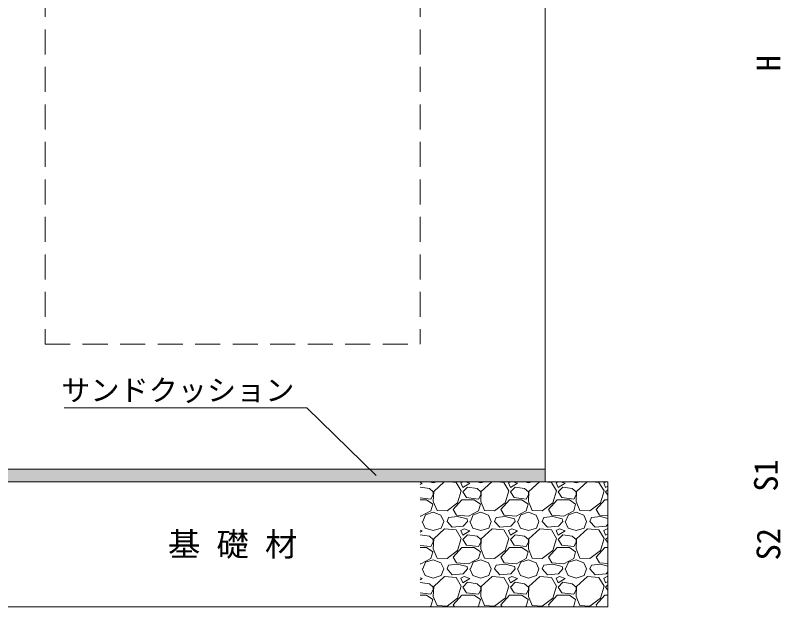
# Model space of a CAD drawing. Units: millimetres at full size; details may follow other scales. Extents: x 77366 to 106166, y -28085 to 6898.
# Drawn here: x 85168 to 86392, y -4197 to -3250 of the extents above; entities that cross this region are included whole.
import ezdxf
from ezdxf.enums import TextEntityAlignment as Align

# ---------------------------------------------------------------- set-up
doc = ezdxf.new("R2010")
doc.units = ezdxf.units.MM
doc.header["$LTSCALE"] = 50
doc.linetypes.add('USER2', pattern=[1.2, 0.8, -0.4])
doc.layers.add('モルタル', color=7, linetype='Continuous')
doc.layers.add('文字', color=7, linetype='Continuous')
for name, color, linetype, lineweight in [('基礎', 7, 'Continuous', 5), ('寸法線', 7, 'Continuous', 13), ('引出線', 4, 'Continuous', 13), ('本体', 2, 'Continuous', 20)]:
    doc.layers.add(name, color=color, linetype=linetype, lineweight=lineweight)
doc.styles.add('ＭＳ ゴシック', font='')
doc.styles.get('ＭＳ ゴシック').set_extended_font_data('MS Gothic')

# ---------------------------------------------------------------- blocks, each defined once
blk = doc.blocks.new('filled_arrow')
at = {"color": 0, "linetype": 'Continuous', "lineweight": -2}
blk.add_solid([(7.5, 1.25), (0, 0), (7.5, -1.25)], dxfattribs=at)

msp = doc.modelspace()

# ---------------------------------------------------------------- hatches: boundary and pattern name
at = {"layer": 'モルタル'}
msp.add_hatch(color=256, dxfattribs=at).paths.add_polyline_path([(86015.8, -3996.94), (86015.8, -3976.94), (85015.8, -3976.94), (85015.8, -3996.94)])

# ---------------------------------------------------------------- linework, layer by layer
at = {"layer": '基礎', "color": 3, "lineweight": 20}
for p, q in [((84915.8, -3996.94), (86115.8, -3996.94)), ((86115.8, -3996.94), (86115.8, -4196.94)), ((84915.8, -4196.94), (86115.8, -4196.94))]:
    msp.add_line(p, q, dxfattribs=at)
at = {"layer": '基礎'}
for p, q in [((85819.02, -3999.4), (85815.8, -3998.32)), ((85815.8, -4001.34), (85819.02, -3999.4)), ((85830.77, -3996.94), (85836.55, -3998.64)), ((85836.55, -3998.64), (85842.33, -3996.94)), ((85854.2, -3996.94), (85837.31, -4012.35)), ((85873.13, -3997.88), (85861.87, -3996.94)), ((85881.51, -4011.59), (85873.13, -3997.88)), ((85884.71, -3996.94), (85880.75, -3998.64)), ((85880.75, -3998.64), (85883.79, -4006.26)), ((85883.79, -4006.26), (85895.22, -3999.4)), ((85895.22, -3999.4), (85887.84, -3996.94)), ((85906.97, -3996.94), (85912.75, -3998.64)), ((85912.75, -3998.64), (85918.53, -3996.94)), ((85930.4, -3996.94), (85913.51, -4012.35)), ((85949.33, -3997.88), (85938.07, -3996.94)), ((85957.71, -4011.59), (85949.33, -3997.88)), ((85960.91, -3996.94), (85956.95, -3998.64)), ((85956.95, -3998.64), (85959.99, -4006.26)), ((85959.99, -4006.26), (85971.42, -3999.4)), ((85971.42, -3999.4), (85964.04, -3996.94)), ((85983.17, -3996.94), (85988.95, -3998.64)), ((85988.95, -3998.64), (85994.73, -3996.94)), ((86006.6, -3996.94), (85989.71, -4012.35)), ((86025.53, -3997.88), (86014.27, -3996.94)), ((86033.91, -4011.59), (86025.53, -3997.88)), ((86037.11, -3996.94), (86033.15, -3998.64)), ((86033.15, -3998.64), (86036.19, -4006.26)), ((86036.19, -4006.26), (86047.62, -3999.4)), ((86047.62, -3999.4), (86040.24, -3996.94)), ((86059.37, -3996.94), (86065.15, -3998.64)), ((86065.15, -3998.64), (86070.93, -3996.94)), ((86082.8, -3996.94), (86065.91, -4012.35)), ((86101.73, -3997.88), (86090.47, -3996.94)), ((86110.11, -4011.59), (86101.73, -3997.88)), ((86113.31, -3996.94), (86109.35, -3998.64)), ((86109.35, -3998.64), (86112.39, -4006.26)), ((85830.45, -4007.78), (85815.8, -4005.58)), ((85836.55, -4013.12), (85830.45, -4007.78)), ((85837.31, -4012.35), (85836.55, -4028.36)), ((85836.55, -4017.69), (85836.55, -4013.12)), ((85875.41, -4030.64), (85881.51, -4011.59)), ((85891.41, -4005.5), (85883.79, -4013.12)), ((85883.79, -4013.12), (85889.89, -4022.26)), ((85906.65, -4007.78), (85891.41, -4005.5)), ((85912.75, -4013.12), (85906.65, -4007.78)), ((85913.51, -4012.35), (85912.75, -4028.36)), ((85912.75, -4017.69), (85912.75, -4013.12)), ((85951.61, -4030.64), (85957.71, -4011.59)), ((85967.61, -4005.5), (85959.99, -4013.12)), ((85959.99, -4013.12), (85966.09, -4022.26)), ((85982.85, -4007.78), (85967.61, -4005.5)), ((85988.95, -4013.12), (85982.85, -4007.78)), ((85989.71, -4012.35), (85988.95, -4028.36)), ((85988.95, -4017.69), (85988.95, -4013.12)), ((86027.81, -4030.64), (86033.91, -4011.59)), ((86043.81, -4005.5), (86036.19, -4013.12)), ((86036.19, -4013.12), (86042.29, -4022.26)), ((86059.05, -4007.78), (86043.81, -4005.5)), ((86065.15, -4013.12), (86059.05, -4007.78)), ((86065.91, -4012.35), (86065.15, -4028.36)), ((86065.15, -4017.69), (86065.15, -4013.12)), ((86104.01, -4030.64), (86110.11, -4011.59)), ((86112.39, -4006.26), (86115.8, -4004.22)), ((86115.8, -4009.71), (86112.39, -4013.12)), ((86112.39, -4013.12), (86115.8, -4018.22)), ((85815.8, -4022.51), (85832.74, -4024.55)), ((85815.8, -4026.07), (85825.88, -4026.07)), ((85825.88, -4026.07), (85835.79, -4032.93)), ((85832.74, -4024.55), (85836.55, -4017.69)), ((85868.55, -4041.31), (85882.27, -4026.07)), ((85882.27, -4026.07), (85902.08, -4026.07)), ((85889.89, -4022.26), (85908.94, -4024.55)), ((85902.08, -4026.07), (85911.99, -4032.93)), ((85908.94, -4024.55), (85912.75, -4017.69)), ((85944.75, -4041.31), (85958.47, -4026.07)), ((85958.47, -4026.07), (85978.28, -4026.07)), ((85966.09, -4022.26), (85985.14, -4024.55)), ((85978.28, -4026.07), (85988.19, -4032.93)), ((85985.14, -4024.55), (85988.95, -4017.69)), ((86020.95, -4041.31), (86034.67, -4026.07)), ((86034.67, -4026.07), (86054.48, -4026.07)), ((86042.29, -4022.26), (86061.34, -4024.55)), ((86054.48, -4026.07), (86064.39, -4032.93)), ((86061.34, -4024.55), (86065.15, -4017.69)), ((86097.15, -4041.31), (86110.87, -4026.07)), ((86110.87, -4026.07), (86115.8, -4026.07)), ((85835.79, -4032.93), (85832.74, -4043.6)), ((85836.55, -4028.36), (85842.65, -4042.83)), ((85858.65, -4043.6), (85875.41, -4030.64)), ((85911.99, -4032.93), (85908.94, -4043.6)), ((85912.75, -4028.36), (85918.85, -4042.83)), ((85934.85, -4043.6), (85951.61, -4030.64)), ((85988.19, -4032.93), (85985.14, -4043.6)), ((85988.95, -4028.36), (85995.05, -4042.83)), ((86011.05, -4043.6), (86027.81, -4030.64)), ((86064.39, -4032.93), (86061.34, -4043.6)), ((86065.15, -4028.36), (86071.25, -4042.83)), ((86087.25, -4043.6), (86104.01, -4030.64)), ((85816.74, -4051.98), (85815.8, -4051.9)), ((85832.74, -4043.6), (85816.74, -4051.98)), ((85819.79, -4060.36), (85824.36, -4049.69)), ((85824.36, -4049.69), (85836.55, -4045.88)), ((85836.55, -4045.88), (85848.74, -4050.45)), ((85842.65, -4042.83), (85858.65, -4043.6)), ((85848.74, -4050.45), (85853.31, -4060.36)), ((85873.89, -4050.45), (85868.55, -4041.31)), ((85892.94, -4051.98), (85873.89, -4050.45)), ((85908.94, -4043.6), (85892.94, -4051.98)), ((85895.99, -4060.36), (85900.56, -4049.69)), ((85900.56, -4049.69), (85912.75, -4045.88)), ((85912.75, -4045.88), (85924.94, -4050.45)), ((85918.85, -4042.83), (85934.85, -4043.6)), ((85924.94, -4050.45), (85929.51, -4060.36)), ((85950.09, -4050.45), (85944.75, -4041.31)), ((85969.14, -4051.98), (85950.09, -4050.45)), ((85985.14, -4043.6), (85969.14, -4051.98)), ((85972.19, -4060.36), (85976.76, -4049.69)), ((85976.76, -4049.69), (85988.95, -4045.88)), ((85988.95, -4045.88), (86001.14, -4050.45)), ((85995.05, -4042.83), (86011.05, -4043.6)), ((86001.14, -4050.45), (86005.71, -4060.36)), ((86026.29, -4050.45), (86020.95, -4041.31)), ((86045.34, -4051.98), (86026.29, -4050.45)), ((86061.34, -4043.6), (86045.34, -4051.98)), ((86048.39, -4060.36), (86052.96, -4049.69)), ((86052.96, -4049.69), (86065.15, -4045.88)), ((86065.15, -4045.88), (86077.34, -4050.45)), ((86071.25, -4042.83), (86087.25, -4043.6)), ((86077.34, -4050.45), (86081.91, -4060.36)), ((86102.49, -4050.45), (86097.15, -4041.31)), ((86115.8, -4051.52), (86102.49, -4050.45)), ((85819.02, -4060.36), (85823.6, -4071.03)), ((85849.5, -4071.03), (85853.31, -4060.36)), ((85858.65, -4060.36), (85860.93, -4054.26)), ((85867.03, -4069.5), (85858.65, -4060.36)), ((85875.41, -4052.74), (85860.93, -4054.26)), ((85890.65, -4056.55), (85875.41, -4052.74)), ((85891.41, -4060.36), (85884.56, -4067.98)), ((85891.41, -4060.36), (85890.65, -4056.55)), ((85895.22, -4060.36), (85899.8, -4071.03)), ((85925.7, -4071.03), (85929.51, -4060.36)), ((85934.85, -4060.36), (85937.13, -4054.26)), ((85943.23, -4069.5), (85934.85, -4060.36)), ((85951.61, -4052.74), (85937.13, -4054.26)), ((85966.85, -4056.55), (85951.61, -4052.74)), ((85967.61, -4060.36), (85960.76, -4067.98)), ((85967.61, -4060.36), (85966.85, -4056.55)), ((85971.42, -4060.36), (85976, -4071.03)), ((86001.9, -4071.03), (86005.71, -4060.36)), ((86011.05, -4060.36), (86013.33, -4054.26)), ((86019.43, -4069.5), (86011.05, -4060.36)), ((86027.81, -4052.74), (86013.33, -4054.26)), ((86043.05, -4056.55), (86027.81, -4052.74)), ((86043.81, -4060.36), (86036.96, -4067.98)), ((86043.81, -4060.36), (86043.05, -4056.55)), ((86047.62, -4060.36), (86052.2, -4071.03)), ((86078.1, -4071.03), (86081.91, -4060.36)), ((86087.25, -4060.36), (86089.53, -4054.26)), ((86095.63, -4069.5), (86087.25, -4060.36)), ((86104.01, -4052.74), (86089.53, -4054.26)), ((86115.8, -4055.69), (86104.01, -4052.74)), ((85819.02, -4075.6), (85815.8, -4074.52)), ((85815.8, -4077.54), (85819.02, -4075.6)), ((85823.6, -4071.03), (85836.55, -4074.84)), ((85836.55, -4074.84), (85849.5, -4071.03)), ((85854.84, -4072.55), (85837.31, -4088.55)), ((85873.13, -4074.08), (85854.84, -4072.55)), ((85884.56, -4067.98), (85867.03, -4069.5)), ((85881.51, -4087.79), (85873.13, -4074.08)), ((85886.08, -4072.55), (85880.75, -4074.84)), ((85880.75, -4074.84), (85883.79, -4082.46)), ((85883.79, -4082.46), (85895.22, -4075.6)), ((85895.22, -4075.6), (85886.08, -4072.55)), ((85899.8, -4071.03), (85912.75, -4074.84)), ((85912.75, -4074.84), (85925.7, -4071.03)), ((85931.04, -4072.55), (85913.51, -4088.55)), ((85949.33, -4074.08), (85931.04, -4072.55)), ((85960.76, -4067.98), (85943.23, -4069.5)), ((85957.71, -4087.79), (85949.33, -4074.08)), ((85962.28, -4072.55), (85956.95, -4074.84)), ((85956.95, -4074.84), (85959.99, -4082.46)), ((85959.99, -4082.46), (85971.42, -4075.6)), ((85971.42, -4075.6), (85962.28, -4072.55)), ((85976, -4071.03), (85988.95, -4074.84)), ((85988.95, -4074.84), (86001.9, -4071.03)), ((86007.24, -4072.55), (85989.71, -4088.55)), ((86025.53, -4074.08), (86007.24, -4072.55)), ((86036.96, -4067.98), (86019.43, -4069.5)), ((86033.91, -4087.79), (86025.53, -4074.08)), ((86038.48, -4072.55), (86033.15, -4074.84)), ((86033.15, -4074.84), (86036.19, -4082.46)), ((86036.19, -4082.46), (86047.62, -4075.6)), ((86047.62, -4075.6), (86038.48, -4072.55)), ((86052.2, -4071.03), (86065.15, -4074.84)), ((86065.15, -4074.84), (86078.1, -4071.03)), ((86083.44, -4072.55), (86065.91, -4088.55)), ((86101.73, -4074.08), (86083.44, -4072.55)), ((86113.16, -4067.98), (86095.63, -4069.5)), ((86110.11, -4087.79), (86101.73, -4074.08)), ((86114.68, -4072.55), (86109.35, -4074.84)), ((86109.35, -4074.84), (86112.39, -4082.46)), ((86115.8, -4065.05), (86113.16, -4067.98)), ((86115.8, -4072.92), (86114.68, -4072.55)), ((85830.45, -4083.98), (85815.8, -4081.78)), ((85836.55, -4089.32), (85830.45, -4083.98)), ((85837.31, -4088.55), (85836.55, -4104.56)), ((85836.55, -4093.89), (85836.55, -4089.32)), ((85875.41, -4106.84), (85881.51, -4087.79)), ((85891.41, -4081.7), (85883.79, -4089.32)), ((85883.79, -4089.32), (85889.89, -4098.46)), ((85906.65, -4083.98), (85891.41, -4081.7)), ((85912.75, -4089.32), (85906.65, -4083.98)), ((85913.51, -4088.55), (85912.75, -4104.56)), ((85912.75, -4093.89), (85912.75, -4089.32)), ((85951.61, -4106.84), (85957.71, -4087.79)), ((85967.61, -4081.7), (85959.99, -4089.32)), ((85959.99, -4089.32), (85966.09, -4098.46)), ((85982.85, -4083.98), (85967.61, -4081.7)), ((85988.95, -4089.32), (85982.85, -4083.98)), ((85989.71, -4088.55), (85988.95, -4104.56)), ((85988.95, -4093.89), (85988.95, -4089.32)), ((86027.81, -4106.84), (86033.91, -4087.79)), ((86043.81, -4081.7), (86036.19, -4089.32)), ((86036.19, -4089.32), (86042.29, -4098.46)), ((86059.05, -4083.98), (86043.81, -4081.7)), ((86065.15, -4089.32), (86059.05, -4083.98)), ((86065.91, -4088.55), (86065.15, -4104.56)), ((86065.15, -4093.89), (86065.15, -4089.32)), ((86104.01, -4106.84), (86110.11, -4087.79)), ((86112.39, -4082.46), (86115.8, -4080.42)), ((86115.8, -4085.91), (86112.39, -4089.32)), ((86112.39, -4089.32), (86115.8, -4094.42)), ((85815.8, -4098.71), (85832.74, -4100.75)), ((85832.74, -4100.75), (85836.55, -4093.89)), ((85889.89, -4098.46), (85908.94, -4100.75)), ((85908.94, -4100.75), (85912.75, -4093.89)), ((85966.09, -4098.46), (85985.14, -4100.75)), ((85985.14, -4100.75), (85988.95, -4093.89)), ((86042.29, -4098.46), (86061.34, -4100.75)), ((86061.34, -4100.75), (86065.15, -4093.89)), ((85815.8, -4102.27), (85825.88, -4102.27)), ((85825.88, -4102.27), (85835.79, -4109.13)), ((85835.79, -4109.13), (85832.74, -4119.8)), ((85836.55, -4104.56), (85842.65, -4119.03)), ((85858.65, -4119.8), (85875.41, -4106.84)), ((85868.55, -4117.51), (85882.27, -4102.27)), ((85882.27, -4102.27), (85902.08, -4102.27)), ((85902.08, -4102.27), (85911.99, -4109.13)), ((85911.99, -4109.13), (85908.94, -4119.8)), ((85912.75, -4104.56), (85918.85, -4119.03)), ((85934.85, -4119.8), (85951.61, -4106.84)), ((85944.75, -4117.51), (85958.47, -4102.27)), ((85958.47, -4102.27), (85978.28, -4102.27)), ((85978.28, -4102.27), (85988.19, -4109.13)), ((85988.19, -4109.13), (85985.14, -4119.8)), ((85988.95, -4104.56), (85995.05, -4119.03)), ((86011.05, -4119.8), (86027.81, -4106.84)), ((86020.95, -4117.51), (86034.67, -4102.27)), ((86034.67, -4102.27), (86054.48, -4102.27)), ((86054.48, -4102.27), (86064.39, -4109.13)), ((86064.39, -4109.13), (86061.34, -4119.8)), ((86065.15, -4104.56), (86071.25, -4119.03)), ((86087.25, -4119.8), (86104.01, -4106.84)), ((86097.15, -4117.51), (86110.87, -4102.27)), ((86110.87, -4102.27), (86115.8, -4102.27)), ((85832.74, -4119.8), (85816.74, -4128.18)), ((85819.79, -4136.56), (85824.36, -4125.89)), ((85824.36, -4125.89), (85836.55, -4122.08)), ((85836.55, -4122.08), (85848.74, -4126.65)), ((85842.65, -4119.03), (85858.65, -4119.8)), ((85873.89, -4126.65), (85868.55, -4117.51)), ((85908.94, -4119.8), (85892.94, -4128.18)), ((85895.99, -4136.56), (85900.56, -4125.89)), ((85900.56, -4125.89), (85912.75, -4122.08)), ((85912.75, -4122.08), (85924.94, -4126.65)), ((85918.85, -4119.03), (85934.85, -4119.8)), ((85950.09, -4126.65), (85944.75, -4117.51)), ((85985.14, -4119.8), (85969.14, -4128.18)), ((85972.19, -4136.56), (85976.76, -4125.89)), ((85976.76, -4125.89), (85988.95, -4122.08)), ((85988.95, -4122.08), (86001.14, -4126.65)), ((85995.05, -4119.03), (86011.05, -4119.8)), ((86026.29, -4126.65), (86020.95, -4117.51)), ((86061.34, -4119.8), (86045.34, -4128.18)), ((86048.39, -4136.56), (86052.96, -4125.89)), ((86052.96, -4125.89), (86065.15, -4122.08)), ((86065.15, -4122.08), (86077.34, -4126.65)), ((86071.25, -4119.03), (86087.25, -4119.8)), ((86102.49, -4126.65), (86097.15, -4117.51)), ((85816.74, -4128.18), (85815.8, -4128.1)), ((85819.02, -4136.56), (85823.6, -4147.23)), ((85848.74, -4126.65), (85853.31, -4136.56)), ((85849.5, -4147.23), (85853.31, -4136.56)), ((85858.65, -4136.56), (85860.93, -4130.46)), ((85867.03, -4145.7), (85858.65, -4136.56)), ((85875.41, -4128.94), (85860.93, -4130.46)), ((85892.94, -4128.18), (85873.89, -4126.65)), ((85890.65, -4132.75), (85875.41, -4128.94)), ((85891.41, -4136.56), (85884.56, -4144.18)), ((85891.41, -4136.56), (85890.65, -4132.75)), ((85895.22, -4136.56), (85899.8, -4147.23)), ((85924.94, -4126.65), (85929.51, -4136.56)), ((85925.7, -4147.23), (85929.51, -4136.56)), ((85934.85, -4136.56), (85937.13, -4130.46)), ((85943.23, -4145.7), (85934.85, -4136.56)), ((85951.61, -4128.94), (85937.13, -4130.46)), ((85969.14, -4128.18), (85950.09, -4126.65)), ((85966.85, -4132.75), (85951.61, -4128.94)), ((85967.61, -4136.56), (85960.76, -4144.18)), ((85967.61, -4136.56), (85966.85, -4132.75)), ((85971.42, -4136.56), (85976, -4147.23)), ((86001.14, -4126.65), (86005.71, -4136.56)), ((86001.9, -4147.23), (86005.71, -4136.56)), ((86011.05, -4136.56), (86013.33, -4130.46)), ((86019.43, -4145.7), (86011.05, -4136.56)), ((86027.81, -4128.94), (86013.33, -4130.46)), ((86045.34, -4128.18), (86026.29, -4126.65)), ((86043.05, -4132.75), (86027.81, -4128.94)), ((86043.81, -4136.56), (86036.96, -4144.18)), ((86043.81, -4136.56), (86043.05, -4132.75)), ((86047.62, -4136.56), (86052.2, -4147.23)), ((86077.34, -4126.65), (86081.91, -4136.56)), ((86078.1, -4147.23), (86081.91, -4136.56)), ((86087.25, -4136.56), (86089.53, -4130.46)), ((86095.63, -4145.7), (86087.25, -4136.56)), ((86104.01, -4128.94), (86089.53, -4130.46)), ((86115.8, -4127.72), (86102.49, -4126.65)), ((86115.8, -4131.89), (86104.01, -4128.94)), ((85823.6, -4147.23), (85836.55, -4151.04)), ((85836.55, -4151.04), (85849.5, -4147.23)), ((85854.84, -4148.75), (85837.31, -4164.75)), ((85873.13, -4150.28), (85854.84, -4148.75)), ((85884.56, -4144.18), (85867.03, -4145.7)), ((85881.51, -4163.99), (85873.13, -4150.28)), ((85886.08, -4148.75), (85880.75, -4151.04)), ((85895.22, -4151.8), (85886.08, -4148.75)), ((85899.8, -4147.23), (85912.75, -4151.04)), ((85912.75, -4151.04), (85925.7, -4147.23)), ((85931.04, -4148.75), (85913.51, -4164.75)), ((85949.33, -4150.28), (85931.04, -4148.75)), ((85960.76, -4144.18), (85943.23, -4145.7)), ((85957.71, -4163.99), (85949.33, -4150.28)), ((85962.28, -4148.75), (85956.95, -4151.04)), ((85971.42, -4151.8), (85962.28, -4148.75)), ((85976, -4147.23), (85988.95, -4151.04)), ((85988.95, -4151.04), (86001.9, -4147.23)), ((86007.24, -4148.75), (85989.71, -4164.75)), ((86025.53, -4150.28), (86007.24, -4148.75)), ((86036.96, -4144.18), (86019.43, -4145.7)), ((86033.91, -4163.99), (86025.53, -4150.28)), ((86038.48, -4148.75), (86033.15, -4151.04)), ((86047.62, -4151.8), (86038.48, -4148.75)), ((86052.2, -4147.23), (86065.15, -4151.04)), ((86065.15, -4151.04), (86078.1, -4147.23)), ((86083.44, -4148.75), (86065.91, -4164.75)), ((86101.73, -4150.28), (86083.44, -4148.75)), ((86113.16, -4144.18), (86095.63, -4145.7)), ((86110.11, -4163.99), (86101.73, -4150.28)), ((86114.68, -4148.75), (86109.35, -4151.04)), ((86115.8, -4141.25), (86113.16, -4144.18)), ((86115.8, -4149.12), (86114.68, -4148.75)), ((85819.02, -4151.8), (85815.8, -4150.72)), ((85815.8, -4153.74), (85819.02, -4151.8)), ((85830.45, -4160.18), (85815.8, -4157.98)), ((85836.55, -4165.52), (85830.45, -4160.18)), ((85880.75, -4151.04), (85883.79, -4158.66)), ((85883.79, -4158.66), (85895.22, -4151.8)), ((85891.41, -4157.9), (85883.79, -4165.52)), ((85906.65, -4160.18), (85891.41, -4157.9)), ((85912.75, -4165.52), (85906.65, -4160.18)), ((85956.95, -4151.04), (85959.99, -4158.66)), ((85959.99, -4158.66), (85971.42, -4151.8)), ((85967.61, -4157.9), (85959.99, -4165.52)), ((85982.85, -4160.18), (85967.61, -4157.9)), ((85988.95, -4165.52), (85982.85, -4160.18)), ((86033.15, -4151.04), (86036.19, -4158.66)), ((86036.19, -4158.66), (86047.62, -4151.8)), ((86043.81, -4157.9), (86036.19, -4165.52)), ((86059.05, -4160.18), (86043.81, -4157.9)), ((86065.15, -4165.52), (86059.05, -4160.18)), ((86109.35, -4151.04), (86112.39, -4158.66)), ((86112.39, -4158.66), (86115.8, -4156.62)), ((86115.8, -4162.11), (86112.39, -4165.52)), ((85815.8, -4174.91), (85832.74, -4176.95)), ((85832.74, -4176.95), (85836.55, -4170.09)), ((85837.31, -4164.75), (85836.55, -4180.76)), ((85836.55, -4170.09), (85836.55, -4165.52)), ((85875.41, -4183.04), (85881.51, -4163.99)), ((85883.79, -4165.52), (85889.89, -4174.66)), ((85889.89, -4174.66), (85908.94, -4176.95)), ((85908.94, -4176.95), (85912.75, -4170.09)), ((85913.51, -4164.75), (85912.75, -4180.76)), ((85912.75, -4170.09), (85912.75, -4165.52)), ((85951.61, -4183.04), (85957.71, -4163.99)), ((85959.99, -4165.52), (85966.09, -4174.66)), ((85966.09, -4174.66), (85985.14, -4176.95)), ((85985.14, -4176.95), (85988.95, -4170.09)), ((85989.71, -4164.75), (85988.95, -4180.76)), ((85988.95, -4170.09), (85988.95, -4165.52)), ((86027.81, -4183.04), (86033.91, -4163.99)), ((86036.19, -4165.52), (86042.29, -4174.66)), ((86042.29, -4174.66), (86061.34, -4176.95)), ((86061.34, -4176.95), (86065.15, -4170.09)), ((86065.91, -4164.75), (86065.15, -4180.76)), ((86065.15, -4170.09), (86065.15, -4165.52)), ((86104.01, -4183.04), (86110.11, -4163.99)), ((86112.39, -4165.52), (86115.8, -4170.62)), ((85815.8, -4178.47), (85825.88, -4178.47)), ((85825.88, -4178.47), (85835.79, -4185.33)), ((85835.79, -4185.33), (85832.74, -4196)), ((85836.55, -4180.76), (85842.65, -4195.23)), ((85858.65, -4196), (85875.41, -4183.04)), ((85868.55, -4193.71), (85882.27, -4178.47)), ((85882.27, -4178.47), (85902.08, -4178.47)), ((85902.08, -4178.47), (85911.99, -4185.33)), ((85911.99, -4185.33), (85908.94, -4196)), ((85912.75, -4180.76), (85918.85, -4195.23)), ((85934.85, -4196), (85951.61, -4183.04)), ((85944.75, -4193.71), (85958.47, -4178.47)), ((85958.47, -4178.47), (85978.28, -4178.47)), ((85978.28, -4178.47), (85988.19, -4185.33)), ((85988.19, -4185.33), (85985.14, -4196)), ((85988.95, -4180.76), (85995.05, -4195.23)), ((86011.05, -4196), (86027.81, -4183.04)), ((86020.95, -4193.71), (86034.67, -4178.47)), ((86034.67, -4178.47), (86054.48, -4178.47)), ((86054.48, -4178.47), (86064.39, -4185.33)), ((86064.39, -4185.33), (86061.34, -4196)), ((86065.15, -4180.76), (86071.25, -4195.23)), ((86087.25, -4196), (86104.01, -4183.04)), ((86097.15, -4193.71), (86110.87, -4178.47)), ((86110.87, -4178.47), (86115.8, -4178.47)), ((85832.74, -4196), (85830.94, -4196.94)), ((85842.65, -4195.23), (85858.65, -4196)), ((85870.44, -4196.94), (85868.55, -4193.71)), ((85908.94, -4196), (85907.14, -4196.94)), ((85918.85, -4195.23), (85934.85, -4196)), ((85946.64, -4196.94), (85944.75, -4193.71)), ((85985.14, -4196), (85983.34, -4196.94)), ((85995.05, -4195.23), (86011.05, -4196)), ((86022.84, -4196.94), (86020.95, -4193.71)), ((86061.34, -4196), (86059.54, -4196.94)), ((86071.25, -4195.23), (86087.25, -4196)), ((86099.04, -4196.94), (86097.15, -4193.71))]:
    msp.add_line(p, q, dxfattribs=at)
at = {"layer": '引出線'}
msp.add_lwpolyline([(85745.43, -3986.94), (85634.49, -3878.67), (85246.27, -3878.67)], dxfattribs=at)
at = {"layer": '本体'}
for p, q in [((86015.8, -2682.94), (86015.8, -3976.94)), ((85015.8, -3976.94), (86015.8, -3976.94)), ((86015.8, -3976.94), (86015.8, -3996.94)), ((85065.8, -3996.94), (85965.8, -3996.94))]:
    msp.add_line(p, q, dxfattribs=at)
at = {"layer": '本体', "linetype": 'USER2', "lineweight": 9}
for p, q in [((85215.8, -2732.94), (85215.8, -3776.94)), ((85815.8, -2732.94), (85815.8, -3776.94)), ((85215.8, -3776.94), (85815.8, -3776.94))]:
    msp.add_line(p, q, dxfattribs=at)

# ---------------------------------------------------------------- block references
at = {"layer": '引出線', "xscale": 0.133, "yscale": 0.133, "rotation": 135.7}
msp.add_blockref('filled_arrow', (85745.43, -3986.94), dxfattribs=at)

# ---------------------------------------------------------------- texts
at = {"layer": '寸法線', "style": 'ＭＳ ゴシック'}
for s, p in [('H', (86372.8, -3326.94)), ('S1', (86368.8, -3986.94)), ('S2', (86372.8, -4096.94))]:
    msp.add_text(s, height=37.98, rotation=90, dxfattribs=at).set_placement(p, align=Align.MIDDLE_CENTER)
at = {"layer": '引出線', "style": 'ＭＳ ゴシック'}
msp.add_text('サンドクッション', height=34.18, dxfattribs=at).set_placement((85614.49, -3833.28), align=Align.TOP_RIGHT)
at = {"layer": '文字', "style": 'ＭＳ ゴシック'}
msp.add_text('基 礎 材', height=37.98, dxfattribs=at).set_placement((85515.8, -4096.94), align=Align.MIDDLE_CENTER)

doc.saveas('drawing.dxf')
